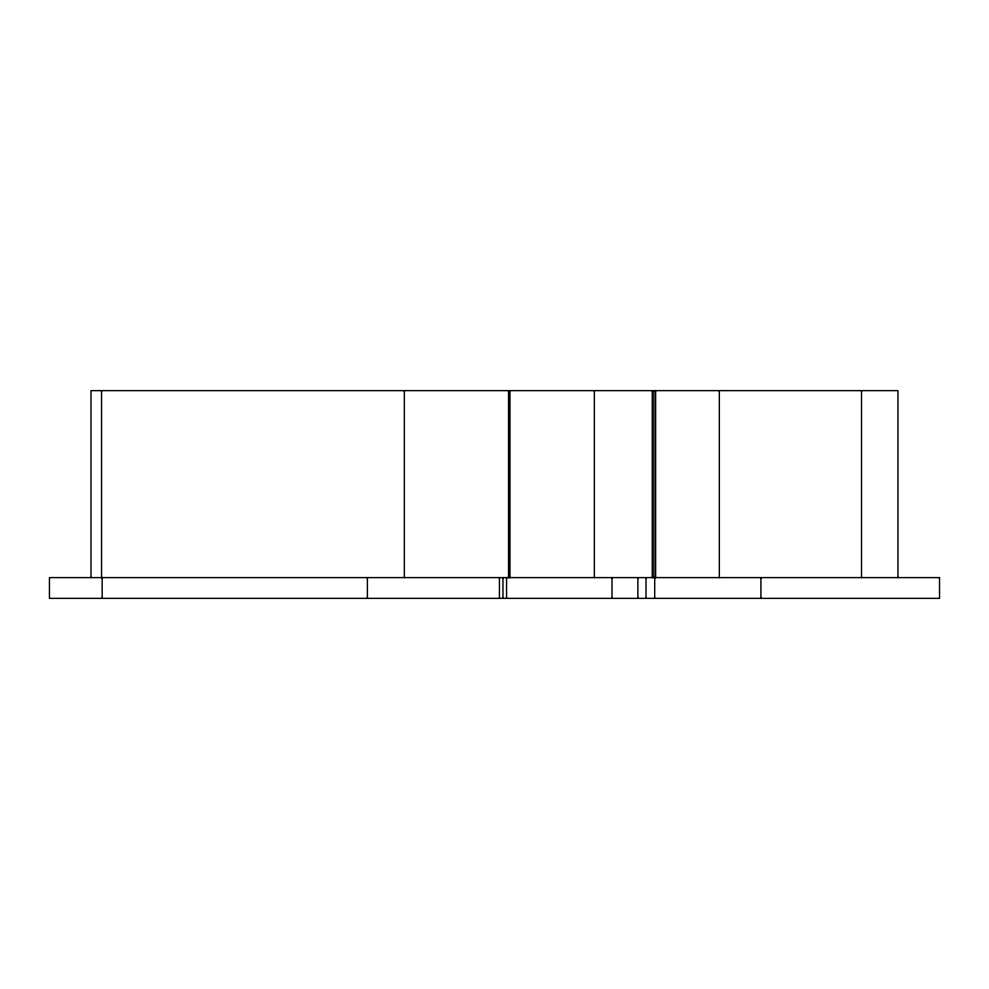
<?xml version="1.0" encoding="UTF-8"?>
<svg xmlns="http://www.w3.org/2000/svg" width="989" height="989" viewBox="0 0 989 989"><rect width="100%" height="100%" fill="white"/><g stroke="black" fill="none" stroke-linecap="round" stroke-linejoin="round"><path stroke-width="1.48" d="M897.963 577.601L897.963 390.63L91 390.63L91 577.601M861.506 390.63L861.506 577.601M760.924 577.601L760.924 598.37M719.337 390.63L719.337 577.601M655.633 390.63L655.633 577.601M654.693 577.601L654.693 598.37M653.89 390.63L653.89 577.601M652.27 390.63L652.27 577.601M646.027 577.601L646.027 598.37M637.893 577.601L637.893 598.37M612.006 577.601L612.006 598.37M594.352 390.63L594.352 577.601M509.965 390.63L509.965 577.601M509.248 390.63L509.248 577.601M508.544 390.63L508.544 577.601M506.553 577.601L506.553 598.37M502.968 577.601L502.968 598.37M499.445 577.601L499.445 598.37M404.353 390.63L404.353 577.601M367.401 577.601L367.401 598.37M102.176 577.601L102.176 598.37M101.546 390.63L101.546 577.601M939.55 577.601L49.45 577.601L49.45 598.37L939.55 598.37L939.513 577.601"/></g></svg>
